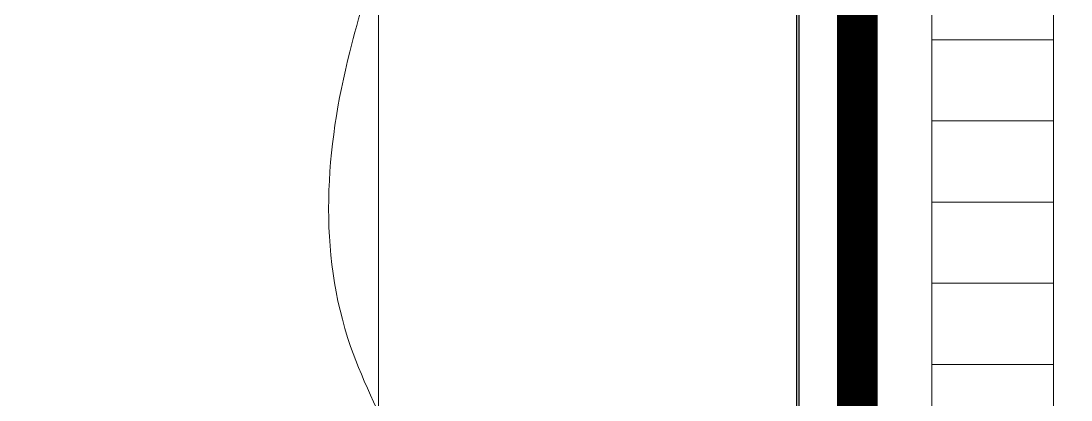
# Model space of a CAD drawing. Header units: centimetres. Extents: x -20963 to 233486, y -95276 to 159172.
# Drawn here: x 106934.14 to 106947.09, y 31737.55 to 31742.22 of the extents above; entities that cross this region are included whole.
import ezdxf

# ---------------------------------------------------------------- set-up
doc = ezdxf.new("R2010")
doc.units = ezdxf.units.CM
doc.header["$LTSCALE"] = 10
doc.header["$MEASUREMENT"] = 0
doc.linetypes.add('006 plans$0$$0$$0$DASHED2', pattern=[0.375, 0.25, -0.125])
doc.linetypes.add('DASHDOT2', pattern=[0.5, 0.25, -0.125, 0, -0.125])
for name, color, linetype in [('006 plans$0$$glazing$0$isocab panels', 5, 'Continuous'), ('A-MA-DEMISE LINE', 10, 'DASHDOT2'), ('LP-DIMENSION_INT_100', 51, 'Continuous')]:
    doc.layers.add(name, color=color, linetype=linetype)
doc.layers.add('006 plans$0$A-DOOR', color=5, linetype='Continuous', lineweight=13)

# ---------------------------------------------------------------- blocks, each defined once
blk = doc.blocks.new('gfgf')
at = {"layer": '006 plans$0$$glazing$0$isocab panels'}
for p, q in [((405502.59, 244799.96), (405502.59, 244549.96)), ((405502.89, 244799.96), (405502.89, 244549.96))]:
    blk.add_line(p, q, dxfattribs=at)
at = {"layer": '006 plans$0$A-DOOR'}
for p, q in [((405519.31, 244737.46), (405534.31, 244737.46)), ((405519.31, 244727.46), (405534.31, 244727.46)), ((405519.31, 244717.46), (405534.31, 244717.46)), ((405519.31, 244707.46), (405534.31, 244707.46)), ((405519.31, 244697.46), (405534.31, 244697.46))]:
    blk.add_line(p, q, dxfattribs=at)
for points in [[(406397.39, 246500), (406954.03, 246500), (406950.01, 244498.52), (405451.05, 244498.52), (405451.04, 244799.96), (391452.27, 244800)], [(405428.16, 244829.96), (405534.31, 244829.96), (405534.31, 244579.96)], [(405534.31, 244579.96), (405534.31, 244829.96)], [(405428.16, 244814.96), (405519.31, 244814.96), (405519.31, 244562.16), (406457.05, 244562.16)]]:
    blk.add_lwpolyline(points, dxfattribs=at)
at = {"layer": '006 plans$0$A-DOOR', "linetype": '006 plans$0$$0$$0$DASHED2', "ltscale": 100, "const_width": 5}
blk.add_lwpolyline([(405432.22, 244807.46), (405510.09, 244807.46), (405510.09, 244557.46), (406457.05, 244557.46)], dxfattribs=at)
at = {"layer": '006 plans$0$A-DOOR'}
blk.add_open_spline([(405451.1, 244627.46), (405449.61, 244633.19), (405445.57, 244648.67), (405463.64, 244672.69), (405442.72, 244701.56), (405445.22, 244733.35), (405457.61, 244765.05), (405455.67, 244787.02), (405454.53, 244799.96)], degree=3, knots=[0, 0, 0, 0, 17.289555, 46.667581, 75.159174, 111.44776, 138.130169, 176.384673, 176.384673, 176.384673, 176.384673], dxfattribs=at)
blk = doc.blocks.new('PLAN')
at = {"layer": 'A-MA-DEMISE LINE', "color": 4, "xscale": 0.1, "yscale": 0.1, "zscale": 0.1}
blk.add_blockref('gfgf', (62317.381, 7268.244, 0), dxfattribs=at)

msp = doc.modelspace()

# ---------------------------------------------------------------- block references
at = {"layer": 'LP-DIMENSION_INT_100', "color": 2}
msp.add_blockref('PLAN', (4076.067, 0), dxfattribs=at)

doc.saveas('drawing.dxf')
